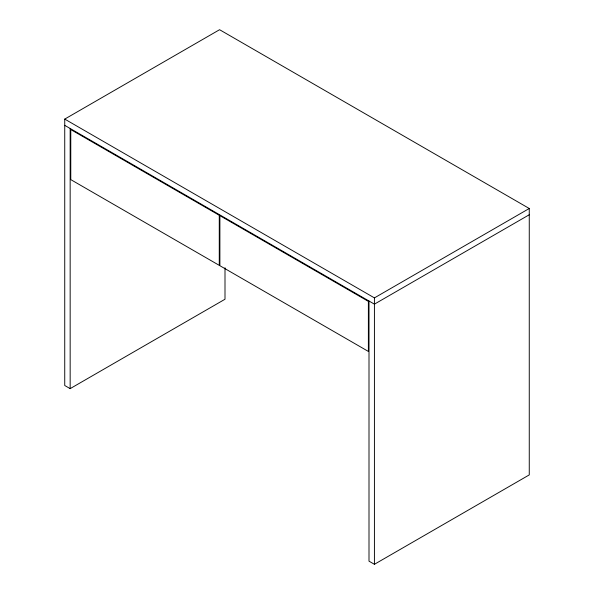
<?xml version="1.0" encoding="UTF-8"?>
<svg xmlns="http://www.w3.org/2000/svg" width="594" height="594" viewBox="0 0 594 594"><rect width="100%" height="100%" fill="white"/><g stroke="black" fill="none" stroke-linecap="round" stroke-linejoin="round"><path stroke-width="0.89" d="M225 267.76L225 299.235L70.159 388.632L64.739 385.506L64.739 119.097L219.58 29.7L529.261 208.494L529.261 474.903L374.42 564.3L369 561.174L369 301.024M64.739 119.097L374.42 297.891L529.261 208.494M529.261 214.753L374.42 304.15L64.739 125.356M374.42 297.891L374.42 564.3M70.159 128.482L70.159 388.632M219.268 215.288L70.775 129.559L70.775 179.618L219.268 265.355L219.268 215.288M368.384 301.381L219.891 215.644L219.891 265.711L368.384 351.44L368.384 301.381"/></g></svg>
